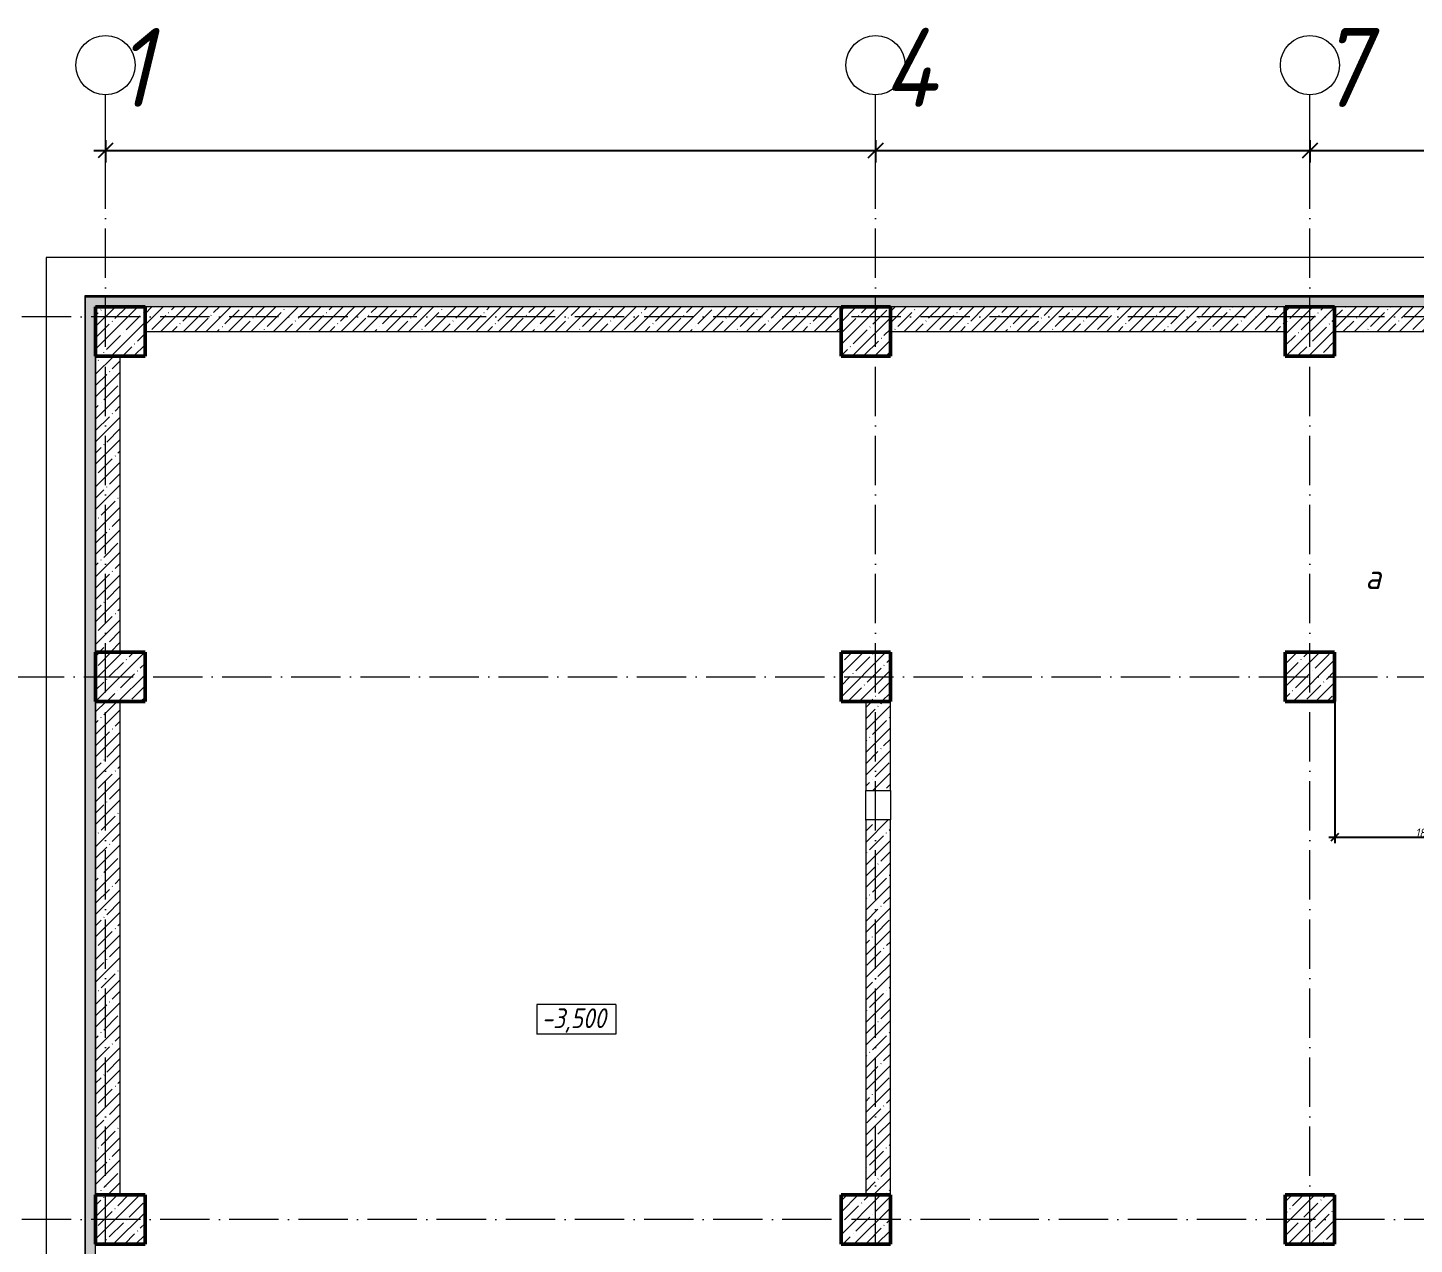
# Model space of a CAD drawing. Header units: millimetres. Extents: x -401725 to 250493, y 305116 to 802890.
# Drawn here: x -353889 to -339845, y 497247 to 509576 of the extents above; entities that cross this region are included whole.
import ezdxf

# ---------------------------------------------------------------- set-up
doc = ezdxf.new("R2010")
doc.units = ezdxf.units.MM
doc.linetypes.add('50_200_ШТРИХ_1Т_ш5_п1_п1_', pattern=[700, 500, -100, 0, -100])
for name, color, linetype, lineweight in [('A-____-____-DIMS', 7, 'Continuous', 9), ('A-____-NOTE-TEXT', 7, 'Continuous', 9), ('A-FLOR-____-OTLN', 7, 'Continuous', 9), ('A-WALL-____-MCUT', 7, 'Continuous', 13), ('A-WALL-____-MCUT-1', 7, 'Continuous', 9), ('A-WALL-____-MCUT-3', 7, 'Continuous', 9), ('A-WALL-____-OTLN', 7, 'Continuous', 9), ('A-WALL-____-PATT-1', 7, 'Continuous', 9), ('A-WALL-FNSH-MCUT-1', 7, 'Continuous', 9), ('G-____-____-DIMS', 7, 'Continuous', 9), ('S-COLS-____-MCUT', 7, 'Continuous', 50), ('S-COLS-____-OTLN', 7, 'Continuous', 9), ('S-GRID-____-IDEN', 7, 'Continuous', 9), ('S-GRID-____-OTLN-1', 7, '50_200_ШТРИХ_1Т_ш5_п1_п1_', 9)]:
    doc.layers.add(name, color=color, linetype=linetype, lineweight=lineweight)
doc.styles.add('ISOCPEUR_I', font='isocpeui.ttf', dxfattribs={"width": 0.9, "height": 2.5})
doc.styles.add('ISOCPEUR_I_2', font='isocpeui.ttf', dxfattribs={"width": 0.85, "height": 2.3})
doc.styles.add('ISOCPEUR_I_7', font='isocpeui.ttf', dxfattribs={"width": 0.9, "height": 90})
doc.dimstyles.new('ISO-1_8_0_9К_СРЕДНИЙ_Кладочные', dxfattribs={"dimscale": 304.8, "dimtxt": 89.638306, "dimasz": 0.246063, "dimexe": 0.19685, "dimexo": 0, "dimgap": 0, "dimtad": 1, "dimdec": 3, "dimrnd": 0.001, "dimdsep": 46, "dimtxsty": 'ISOCPEUR_I_7', "dimblk1": 'OBLIQUE', "dimblk2": 'OBLIQUE', "dimsah": 1, "dimcen": 0.09, "dimdle": 0.19685, "dimazin": 0, "dimtfac": 1, "dimtdec": 4, "dimtix": 1, "dimtmove": 2, "dimatfit": 3, "dimfxl": 1, "dimtvp": 1, "dimtolj": 1, "dimtzin": 0, "dimarcsym": 2})
doc.dimstyles.new('ISO-2_5_0_9К_БОЛЬШОЙ_ОСИ', dxfattribs={"dimscale": 304.8, "dimtxt": 248.995294, "dimasz": 0.492126, "dimexe": 0.393701, "dimexo": 0, "dimgap": 0, "dimtad": 1, "dimdec": 0, "dimzin": 0, "dimdsep": 46, "dimtxsty": 'ISOCPEUR_I', "dimblk1": 'OBLIQUE', "dimblk2": 'OBLIQUE', "dimsah": 1, "dimcen": 0.09, "dimdle": 0.393701, "dimazin": 0, "dimtfac": 1, "dimtdec": 4, "dimtix": 1, "dimtmove": 0, "dimatfit": 3, "dimfxl": 1, "dimtvp": 1, "dimtolj": 1, "dimtzin": 0, "dimarcsym": 2})
pattern_1 = [(45, (-350751.34, 459015.94), (-114.04925, 114.04925), []), (45, (-350637.3, 459015.94), (-114.04925, 114.04925), [201.612, -40.322, 3.353, -36.97])]
pattern_2 = [(0, (-350751.34, 459015.94), (120.968, 69.841), [80.645, -161.29]), (120, (-350751.34, 459015.94), (-120.96808, 69.84086), [80.645, -161.29]), (60, (-350751.34, 459015.94), (-8e-05, 139.68186), [0, -161.29, 80.645, 0])]

# ---------------------------------------------------------------- blocks, each defined once
blk = doc.blocks.new('BSC_Колонна _Прямоугольная - 500х500-V6-АР1_Кладочный план подвала в осях 1-64_А-ГГ')
at = {"layer": 'S-COLS-____-OTLN'}
h = blk.add_hatch(dxfattribs=at)
h.set_pattern_fill('FP_13', color=256, style=0, pattern_type=2)
h.set_pattern_definition([(45, (-9850, -43981.04), (-114.04925, 114.04925), []), (45, (-9735.95, -43981.04), (-114.04925, 114.04925), [201.613, -40.323, 3.353, -36.97])])
h.paths.add_polyline_path([(-250, -250), (250, -250), (250, 250), (-250, 250)], flags=0)
at = {"layer": 'S-COLS-____-MCUT'}
for p, q in [((250, 250), (-250, 250)), ((-250, 250), (-250, -250)), ((250, -250), (250, 250)), ((-250, -250), (250, -250))]:
    blk.add_line(p, q, dxfattribs=at)
blk = doc.blocks.new('BSC_Колонна _Прямоугольная - 500х500-V46-АР1_Кладочный план подвала в осях 1-64_А-ГГ')
at = {"layer": 'S-COLS-____-OTLN'}
h = blk.add_hatch(dxfattribs=at)
h.set_pattern_fill('FP_57', color=256, style=0, pattern_type=2)
h.set_pattern_definition([(45, (2200, -47481.04), (-114.04925, 114.04925), []), (45, (2314.05, -47481.04), (-114.04925, 114.04925), [201.613, -40.323, 3.353, -36.97])])
h.paths.add_polyline_path([(-250, -250), (250, -250), (250, 250), (-250, 250)], flags=0)
at = {"layer": 'S-COLS-____-MCUT'}
for p, q in [((250, 250), (-250, 250)), ((-250, 250), (-250, -250)), ((250, -250), (250, 250)), ((-250, -250), (250, -250))]:
    blk.add_line(p, q, dxfattribs=at)
blk = doc.blocks.new('BSC_Колонна _Прямоугольная - 500х500-V47-АР1_Кладочный план подвала в осях 1-64_А-ГГ')
at = {"layer": 'S-COLS-____-OTLN'}
h = blk.add_hatch(dxfattribs=at)
h.set_pattern_fill('FP_58', color=256, style=0, pattern_type=2)
h.set_pattern_definition([(45, (-5350, -47481.04), (-114.04925, 114.04925), []), (45, (-5235.95, -47481.04), (-114.04925, 114.04925), [201.613, -40.323, 3.353, -36.97])])
h.paths.add_polyline_path([(-250, -250), (250, -250), (250, 250), (-250, 250)], flags=0)
at = {"layer": 'S-COLS-____-MCUT'}
for p, q in [((250, 250), (-250, 250)), ((-250, 250), (-250, -250)), ((250, -250), (250, 250)), ((-250, -250), (250, -250))]:
    blk.add_line(p, q, dxfattribs=at)
blk = doc.blocks.new('BSC_Колонна _Прямоугольная - 500х500-V56-АР1_Кладочный план подвала в осях 1-64_А-ГГ')
at = {"layer": 'S-COLS-____-OTLN'}
h = blk.add_hatch(dxfattribs=at)
h.set_pattern_fill('FP_67', color=256, style=0, pattern_type=2)
h.set_pattern_definition([(45, (2200, -43981.04), (-114.04925, 114.04925), []), (45, (2314.05, -43981.04), (-114.04925, 114.04925), [201.613, -40.323, 3.353, -36.97])])
h.paths.add_polyline_path([(-250, -250), (250, -250), (250, 250), (-250, 250)], flags=0)
at = {"layer": 'S-COLS-____-MCUT'}
for p, q in [((250, 250), (-250, 250)), ((-250, 250), (-250, -250)), ((250, -250), (250, 250)), ((-250, -250), (250, -250))]:
    blk.add_line(p, q, dxfattribs=at)
blk = doc.blocks.new('BSC_Колонна _Прямоугольная - 500х500-V57-АР1_Кладочный план подвала в осях 1-64_А-ГГ')
at = {"layer": 'S-COLS-____-OTLN'}
h = blk.add_hatch(dxfattribs=at)
h.set_pattern_fill('FP_68', color=256, style=0, pattern_type=2)
h.set_pattern_definition([(45, (-5350, -43981.04), (-114.04925, 114.04925), []), (45, (-5235.95, -43981.04), (-114.04925, 114.04925), [201.613, -40.323, 3.353, -36.97])])
h.paths.add_polyline_path([(-250, -250), (250, -250), (250, 250), (-250, 250), (-250, -78)], flags=0)
at = {"layer": 'S-COLS-____-MCUT'}
for p, q in [((250, 250), (-250, 250)), ((-250, 250), (-250, -250)), ((250, -250), (250, 250)), ((-250, -250), (250, -250))]:
    blk.add_line(p, q, dxfattribs=at)
blk = doc.blocks.new('BSC_Колонна _Прямоугольная - 500х500-V79-АР1_Кладочный план подвала в осях 1-64_А-ГГ')
at = {"layer": 'S-COLS-____-OTLN'}
h = blk.add_hatch(dxfattribs=at)
h.set_pattern_fill('FP_90', color=256, style=0, pattern_type=2)
h.set_pattern_definition([(45, (-9850, -47481.04), (-114.04925, 114.04925), []), (45, (-9735.95, -47481.04), (-114.04925, 114.04925), [201.613, -40.323, 3.353, -36.97])])
h.paths.add_polyline_path([(-250, -250), (250, -250), (250, 250), (-250, 250)], flags=0)
at = {"layer": 'S-COLS-____-MCUT'}
for p, q in [((250, 250), (-250, 250)), ((-250, 250), (-250, -250)), ((250, -250), (250, 250)), ((-250, -250), (250, -250))]:
    blk.add_line(p, q, dxfattribs=at)
blk = doc.blocks.new('BSC_Колонна _Прямоугольная - 500х500-V80-АР1_Кладочный план подвала в осях 1-64_А-ГГ')
at = {"layer": 'S-COLS-____-OTLN'}
h = blk.add_hatch(dxfattribs=at)
h.set_pattern_fill('FP_92', color=256, style=0, pattern_type=2)
h.set_pattern_definition([(45, (-9850, -38481.04), (-114.04925, 114.04925), []), (45, (-9735.95, -38481.04), (-114.04925, 114.04925), [201.613, -40.323, 3.353, -36.97])])
h.paths.add_polyline_path([(-250, -250), (250, -250), (250, 250), (-250, 250)], flags=0)
at = {"layer": 'S-COLS-____-MCUT'}
for p, q in [((250, 250), (-250, 250)), ((-250, 250), (-250, -250)), ((250, -250), (250, 250)), ((-250, -250), (250, -250))]:
    blk.add_line(p, q, dxfattribs=at)
blk = doc.blocks.new('BSC_Колонна _Прямоугольная - 500х500-V109-АР1_Кладочный план подвала в осях 1-64_А-ГГ')
at = {"layer": 'S-COLS-____-OTLN'}
h = blk.add_hatch(dxfattribs=at)
h.set_pattern_fill('FP_121', color=256, style=0, pattern_type=2)
h.set_pattern_definition([(45, (2200, -38481.04), (-114.04925, 114.04925), []), (45, (2314.05, -38481.04), (-114.04925, 114.04925), [201.613, -40.323, 3.353, -36.97])])
h.paths.add_polyline_path([(-250, -250), (250, -250), (250, 250), (-250, 250)], flags=0)
at = {"layer": 'S-COLS-____-MCUT'}
for p, q in [((250, 250), (-250, 250)), ((-250, 250), (-250, -250)), ((250, -250), (250, 250)), ((-250, -250), (250, -250))]:
    blk.add_line(p, q, dxfattribs=at)
blk = doc.blocks.new('BSC_Колонна _Прямоугольная - 500х500-V110-АР1_Кладочный план подвала в осях 1-64_А-ГГ')
at = {"layer": 'S-COLS-____-OTLN'}
h = blk.add_hatch(dxfattribs=at)
h.set_pattern_fill('FP_122', color=256, style=0, pattern_type=2)
h.set_pattern_definition([(45, (-5350, -38481.04), (-114.04925, 114.04925), []), (45, (-5235.95, -38481.04), (-114.04925, 114.04925), [201.613, -40.323, 3.353, -36.97])])
h.paths.add_polyline_path([(-250, -250), (250, -250), (250, 250), (-250, 250)], flags=0)
at = {"layer": 'S-COLS-____-MCUT'}
for p, q in [((250, 250), (-250, 250)), ((-250, 250), (-250, -250)), ((250, -250), (250, 250)), ((-250, -250), (250, -250))]:
    blk.add_line(p, q, dxfattribs=at)
blk = doc.blocks.new('Ось сетки - Круг_Ø6_00__ISO-2_5_0_9K_-25732049-АР1_Кладочный план подвала в осях 1-64_А-ГГ')
at = {"layer": 'S-GRID-____-IDEN'}
blk.add_circle((0, 0), 3, dxfattribs=at)
blk = doc.blocks.new('_Oblique')
at = {"color": 0, "linetype": 'ByBlock', "lineweight": -2}
blk.add_line((-0.5, -0.5), (0.5, 0.5), dxfattribs=at)
blk = doc.blocks.new('*D8179')
at = {"layer": 'A-____-____-DIMS', "color": 0, "lineweight": -2, "transparency": 16777216}
for p, q in [((-353101, 508437), (-353101, 508211)), ((-345301, 508437), (-345301, 508211)), ((-353221, 508331), (-345181, 508331))]:
    blk.add_line(p, q, dxfattribs=at)
at = {"layer": 'Defpoints', "color": 0, "transparency": 16777216}
for p in [(-353101, 508437), (-345301, 508437), (-345301, 508331)]:
    blk.add_point(p, dxfattribs=at)
at = {"layer": 'A-____-____-DIMS', "color": 0, "lineweight": -2, "transparency": 16777216, "xscale": 150, "yscale": 150, "zscale": 150, "rotation": 180}
blk.add_blockref('_Oblique', (-353101, 508331), dxfattribs=at)
at = {"layer": 'A-____-____-DIMS', "color": 0, "lineweight": -2, "transparency": 16777216, "xscale": 150, "yscale": 150, "zscale": 150}
blk.add_blockref('_Oblique', (-345301, 508331), dxfattribs=at)
at = {"layer": 'A-____-____-DIMS', "color": 0, "transparency": 16777216, "insert": (-349201, 508332), "char_height": 2.5, "width": 758.48, "attachment_point": 5, "style": 'ISOCPEUR_I'}
blk.add_mtext('\\A1;7800', dxfattribs=at)
blk = doc.blocks.new('*D8180')
at = {"layer": 'A-____-____-DIMS', "color": 0, "lineweight": -2, "transparency": 16777216}
for p, q in [((-345301, 508437), (-345301, 508211)), ((-340901, 508437), (-340901, 508211)), ((-345421, 508331), (-340781, 508331))]:
    blk.add_line(p, q, dxfattribs=at)
at = {"layer": 'Defpoints', "color": 0, "transparency": 16777216}
for p in [(-345301, 508437), (-340901, 508437), (-340901, 508331)]:
    blk.add_point(p, dxfattribs=at)
at = {"layer": 'A-____-____-DIMS', "color": 0, "lineweight": -2, "transparency": 16777216, "xscale": 150, "yscale": 150, "zscale": 150, "rotation": 180}
blk.add_blockref('_Oblique', (-345301, 508331), dxfattribs=at)
at = {"layer": 'A-____-____-DIMS', "color": 0, "lineweight": -2, "transparency": 16777216, "xscale": 150, "yscale": 150, "zscale": 150}
blk.add_blockref('_Oblique', (-340901, 508331), dxfattribs=at)
at = {"layer": 'A-____-____-DIMS', "color": 0, "transparency": 16777216, "insert": (-343101, 508332), "char_height": 2.5, "width": 804.45, "attachment_point": 5, "style": 'ISOCPEUR_I'}
blk.add_mtext('\\A1;4400', dxfattribs=at)
blk = doc.blocks.new('*D8181')
at = {"layer": 'A-____-____-DIMS', "color": 0, "lineweight": -2, "transparency": 16777216}
for p, q in [((-340901, 508437), (-340901, 508211)), ((-336301, 508437), (-336301, 508211)), ((-341021, 508331), (-336181, 508331))]:
    blk.add_line(p, q, dxfattribs=at)
at = {"layer": 'Defpoints', "color": 0, "transparency": 16777216}
for p in [(-340901, 508437), (-336301, 508437), (-336301, 508331)]:
    blk.add_point(p, dxfattribs=at)
at = {"layer": 'A-____-____-DIMS', "color": 0, "lineweight": -2, "transparency": 16777216, "xscale": 150, "yscale": 150, "zscale": 150, "rotation": 180}
blk.add_blockref('_Oblique', (-340901, 508331), dxfattribs=at)
at = {"layer": 'A-____-____-DIMS', "color": 0, "lineweight": -2, "transparency": 16777216, "xscale": 150, "yscale": 150, "zscale": 150}
blk.add_blockref('_Oblique', (-336301, 508331), dxfattribs=at)
at = {"layer": 'A-____-____-DIMS', "color": 0, "transparency": 16777216, "insert": (-338601, 508332), "char_height": 2.5, "width": 781.46, "attachment_point": 5, "style": 'ISOCPEUR_I'}
blk.add_mtext('\\A1;4600', dxfattribs=at)
blk = doc.blocks.new('Высотные отметки - 9_5х3_5_h_-17668430-АР1_Кладочный план подвала в осях 1-64_А-ГГ')
at = {"layer": 'G-____-____-DIMS'}
for p, q in [((-4, 3), (-4, 0)), ((4, 3), (-4, 3)), ((4, 3), (4, 0)), ((4, 0), (-4, 0))]:
    blk.add_line(p, q, dxfattribs=at)
blk = doc.blocks.new('*D8248')
at = {"layer": 'A-____-____-DIMS', "color": 0, "lineweight": -2, "transparency": 16777216}
for p, q in [((-340651, 502747), (-340651, 501311)), ((-338801, 501847), (-338801, 501311)), ((-340711, 501371), (-338741, 501371))]:
    blk.add_line(p, q, dxfattribs=at)
at = {"layer": 'Defpoints', "color": 0, "transparency": 16777216}
for p in [(-340651, 502747), (-338801, 501847), (-338801, 501371)]:
    blk.add_point(p, dxfattribs=at)
at = {"layer": 'A-____-____-DIMS', "color": 0, "lineweight": -2, "transparency": 16777216, "xscale": 75, "yscale": 75, "zscale": 75, "rotation": 180}
blk.add_blockref('_Oblique', (-340651, 501371), dxfattribs=at)
at = {"layer": 'A-____-____-DIMS', "color": 0, "lineweight": -2, "transparency": 16777216, "xscale": 75, "yscale": 75, "zscale": 75}
blk.add_blockref('_Oblique', (-338801, 501371), dxfattribs=at)
at = {"layer": 'A-____-____-DIMS', "color": 0, "transparency": 16777216, "insert": (-339726, 501416), "char_height": 90, "width": 504.73, "attachment_point": 5, "style": 'ISOCPEUR_I_7'}
blk.add_mtext('\\A1;1850', dxfattribs=at)

msp = doc.modelspace()

# ---------------------------------------------------------------- hatches: boundary and pattern name
at = {"layer": 'A-WALL-____-PATT-1'}
h = msp.add_hatch(dxfattribs=at)
h.set_pattern_fill('FP_91', color=256, style=0, pattern_type=2)
h.set_pattern_definition(pattern_2)
h.paths.add_polyline_path([(-327201.3432, 506748.983), (-327199.3432, 506748.983), (-327199.3432, 506848.983), (-353303.3432, 506848.983), (-353303.3432, 506748.983), (-329556.6723, 506748.983)], flags=0)
h = msp.add_hatch(dxfattribs=at)
h.set_pattern_fill('FP_91', color=256, style=0, pattern_type=2)
h.set_pattern_definition(pattern_2)
h.paths.add_polyline_path([(-353203.3432, 456994.983), (-353203.3432, 506748.983), (-353303.3432, 506748.983), (-353303.3432, 456994.983)], flags=0)
h = msp.add_hatch(dxfattribs=at)
h.set_pattern_fill('FP_1', color=256, style=0, pattern_type=2)
h.set_pattern_definition(pattern_1)
h.paths.add_polyline_path([(-345651.3432, 506496.983), (-345651.3432, 506746.983), (-352701.3432, 506746.983), (-352701.3432, 506496.983), (-350766.7111, 506496.983)], flags=0)
h = msp.add_hatch(dxfattribs=at)
h.set_pattern_fill('FP_1', color=256, style=0, pattern_type=2)
h.set_pattern_definition(pattern_1)
h.paths.add_polyline_path([(-341151.3432, 506496.983), (-341151.3432, 506746.983), (-345151.3432, 506746.983), (-345151.3432, 506496.983), (-343696.6982, 506496.983)], flags=0)
h = msp.add_hatch(dxfattribs=at)
h.set_pattern_fill('FP_1', color=256, style=0, pattern_type=2)
h.set_pattern_definition(pattern_1)
h.paths.add_polyline_path([(-336651.3432, 506496.983), (-336651.3432, 506746.983), (-340651.3432, 506746.983), (-340651.3432, 506496.983)], flags=0)
h = msp.add_hatch(dxfattribs=at)
h.set_pattern_fill('FP_1', color=256, style=0, pattern_type=2)
h.set_pattern_definition(pattern_1)
h.paths.add_polyline_path([(-352951.3432, 503246.983), (-352951.3432, 506246.983), (-353201.3432, 506246.983), (-353201.3432, 503246.983)], flags=0)
h = msp.add_hatch(dxfattribs=at)
h.set_pattern_fill('FP_1', color=256, style=0, pattern_type=2)
h.set_pattern_definition(pattern_1)
h.paths.add_polyline_path([(-352951.3432, 497746.983), (-352951.3432, 502746.983), (-353201.3432, 502746.983), (-353201.3432, 497746.983)], flags=0)
h = msp.add_hatch(dxfattribs=at)
h.set_pattern_fill('FP_1', color=256, style=0, pattern_type=2)
h.set_pattern_definition(pattern_1)
h.paths.add_polyline_path([(-345151.3432, 497746.983), (-345151.3432, 501546.983), (-345401.3432, 501546.983), (-345401.3432, 497746.983)], flags=0)
h.paths.add_polyline_path([(-345401.3432, 501846.983), (-345151.3432, 501846.983), (-345151.3432, 502746.983), (-345401.3432, 502746.983)], flags=0)

# ---------------------------------------------------------------- linework, layer by layer
at = {"layer": 'A-FLOR-____-OTLN'}
for p, q in [((-326701.3432, 507246.983), (-353701.3432, 507246.983)), ((-353701.3432, 507246.983), (-353701.3432, 468546.983))]:
    msp.add_line(p, q, dxfattribs=at)
at = {"layer": 'A-WALL-____-MCUT'}
for p, q in [((-327091.3432, 506856.983), (-353311.3432, 506856.983)), ((-353311.3432, 506856.983), (-353311.3432, 456986.983)), ((-353303.3432, 506848.983), (-327099.3432, 506848.983)), ((-353303.3432, 456994.983), (-353303.3432, 506848.983))]:
    msp.add_line(p, q, dxfattribs=at)
at = {"layer": 'A-WALL-____-MCUT-1'}
for p, q in [((-345651.3432, 506746.983), (-352701.3432, 506746.983)), ((-341151.3432, 506746.983), (-345151.3432, 506746.983)), ((-336651.3432, 506746.983), (-340651.3432, 506746.983)), ((-352701.3432, 506496.983), (-345651.3432, 506496.983)), ((-345151.3432, 506496.983), (-341151.3432, 506496.983)), ((-340651.3432, 506496.983), (-336651.3432, 506496.983)), ((-353201.3432, 506246.983), (-353201.3432, 503246.983)), ((-352951.3432, 503246.983), (-352951.3432, 506246.983)), ((-353201.3432, 502746.983), (-353201.3432, 497746.983)), ((-352951.3432, 497746.983), (-352951.3432, 502746.983)), ((-345401.3432, 502746.983), (-345401.3432, 501846.983)), ((-345151.3432, 501846.983), (-345151.3432, 502746.983)), ((-345401.3432, 501846.983), (-345151.3432, 501846.983)), ((-345151.3432, 501546.983), (-345401.3432, 501546.983)), ((-345401.3432, 501546.983), (-345401.3432, 497746.983)), ((-345151.3432, 497746.983), (-345151.3432, 501546.983))]:
    msp.add_line(p, q, dxfattribs=at)
at = {"layer": 'A-WALL-____-MCUT-3'}
for p, q in [((-353203.3432, 506748.983), (-327199.3432, 506748.983)), ((-353203.3432, 457094.983), (-353203.3432, 506748.983))]:
    msp.add_line(p, q, dxfattribs=at)
at = {"layer": 'A-WALL-____-OTLN'}
for p, q in [((-345401.3432, 501546.983), (-345401.3432, 501846.983)), ((-345151.3432, 501846.983), (-345151.3432, 501546.983))]:
    msp.add_line(p, q, dxfattribs=at)
at = {"layer": 'A-WALL-FNSH-MCUT-1'}
for p, q in [((-345151.3432, 506746.983), (-345151.3432, 506746.983)), ((-353201.3432, 497246.6355), (-353201.3432, 497246.983))]:
    msp.add_line(p, q, dxfattribs=at)
at = {"layer": 'S-GRID-____-OTLN-1'}
for p, q in [((-353101.3432, 454533.3346), (-353101.3432, 508896.9006)), ((-345301.3432, 454533.3346), (-345301.3432, 508896.9006)), ((-340901.3432, 454533.3346), (-340901.3432, 508896.9006)), ((-324043.6041, 506646.983), (-355420.1134, 506646.983)), ((-355420.1134, 502996.983), (-324043.6041, 502996.983)), ((-324043.6041, 497496.983), (-355420.1134, 497496.983))]:
    msp.add_line(p, q, dxfattribs=at)

# ---------------------------------------------------------------- block references
at = {"layer": 'G-____-____-DIMS', "xscale": 99.99999999999993, "yscale": 99.99999999999993, "zscale": 99.99999999999993}
msp.add_blockref('Высотные отметки - 9_5х3_5_h_-17668430-АР1_Кладочный план подвала в осях 1-64_А-ГГ', (-348331.8729, 499376.3823), dxfattribs=at)
at = {"layer": 'S-COLS-____-OTLN'}
for name, p in [('BSC_Колонна _Прямоугольная - 500х500-V46-АР1_Кладочный план подвала в осях 1-64_А-ГГ', (-352951.3432, 506496.983)), ('BSC_Колонна _Прямоугольная - 500х500-V47-АР1_Кладочный план подвала в осях 1-64_А-ГГ', (-345401.3432, 506496.983)), ('BSC_Колонна _Прямоугольная - 500х500-V79-АР1_Кладочный план подвала в осях 1-64_А-ГГ', (-340901.3432, 506496.983)), ('BSC_Колонна _Прямоугольная - 500х500-V56-АР1_Кладочный план подвала в осях 1-64_А-ГГ', (-352951.3432, 502996.983)), ('BSC_Колонна _Прямоугольная - 500х500-V57-АР1_Кладочный план подвала в осях 1-64_А-ГГ', (-345401.3432, 502996.983)), ('BSC_Колонна _Прямоугольная - 500х500-V6-АР1_Кладочный план подвала в осях 1-64_А-ГГ', (-340901.3432, 502996.983)), ('BSC_Колонна _Прямоугольная - 500х500-V109-АР1_Кладочный план подвала в осях 1-64_А-ГГ', (-352951.3432, 497496.983)), ('BSC_Колонна _Прямоугольная - 500х500-V110-АР1_Кладочный план подвала в осях 1-64_А-ГГ', (-345401.3432, 497496.983)), ('BSC_Колонна _Прямоугольная - 500х500-V80-АР1_Кладочный план подвала в осях 1-64_А-ГГ', (-340901.3432, 497496.983))]:
    msp.add_blockref(name, p, dxfattribs=at)
at = {"layer": 'S-GRID-____-IDEN', "xscale": 99.99999999999993, "yscale": 99.99999999999993, "zscale": 99.99999999999993}
for p in [(-353101.3432, 509196.9006), (-345301.3432, 509196.9006), (-340901.3432, 509196.9006)]:
    msp.add_blockref('Ось сетки - Круг_Ø6_00__ISO-2_5_0_9K_-25732049-АР1_Кладочный план подвала в осях 1-64_А-ГГ', p, dxfattribs=at)

# ---------------------------------------------------------------- texts
at = {"layer": 'A-____-NOTE-TEXT', "insert": (-340341.61, 504136.7806), "char_height": 250, "width": 223.670813, "attachment_point": 1, "style": 'ISOCPEUR_I'}
msp.add_mtext('\\fISOCPEUR|b0|i1|c204|p34|;\\W.9;а', dxfattribs=at)
at = {"layer": 'G-____-____-DIMS', "insert": (-348682.4467, 499637.6735), "char_height": 200, "width": 841.377075, "attachment_point": 1, "line_spacing_factor": 1.149209, "style": 'ISOCPEUR_I_2'}
msp.add_mtext('-3,500', dxfattribs=at)
at = {"layer": 'S-GRID-____-IDEN', "char_height": 800, "attachment_point": 1, "style": 'ISOCPEUR_I'}
for s, insert, width in [('\\fISOCPEUR|b0|i1|c204|p34|;\\W.9;1', (-352997.5064, 509572.9289), 144.30375), ('\\fISOCPEUR|b0|i1|c204|p34|;\\W.9;4', (-345230.3564, 509572.9289), 223.670812), ('\\fISOCPEUR|b0|i1|c204|p34|;\\W.9;7', (-340821.3564, 509572.9289), 202.02525)]:
    msp.add_mtext(s, dxfattribs=dict(at, insert=insert, width=width))

# ---------------------------------------------------------------- dimensions: what is measured, and where the dimension line sits
at = {"layer": 'A-____-____-DIMS'}
for base, p1, p2, dimstyle, override, picture, middle in [((-345301.3432, 508330.7253), (-353101.3432, 508436.7913), (-345301.3432, 508436.7913), 'ISO-2_5_0_9К_БОЛЬШОЙ_ОСИ', {"dimtxt": 400, "dimpost": '<>', "dimfxl": 7800}, '*D8179', (-349201.3432, 508331.9914)), ((-340901.3432, 508330.7253), (-345301.3432, 508436.7913), (-340901.3432, 508436.7913), 'ISO-2_5_0_9К_БОЛЬШОЙ_ОСИ', {"dimtxt": 400, "dimpost": '<>', "dimfxl": 4400}, '*D8180', (-343101.3432, 508331.9753)), ((-336301.3432, 508330.7253), (-340901.3432, 508436.7913), (-336301.3432, 508436.7913), 'ISO-2_5_0_9К_БОЛЬШОЙ_ОСИ', {"dimtxt": 400, "dimpost": '<>', "dimfxl": 4600}, '*D8181', (-338601.3432, 508331.9753)), ((-338801.3432, 501370.7336), (-340651.3432, 502746.983), (-338801.3432, 501846.983), 'ISO-1_8_0_9К_СРЕДНИЙ_Кладочные', {"dimtxt": 400, "dimpost": '<>', "dimfxl": 2057.304061}, '*D8248', (-339726.3432, 501415.7336))]:
    dim = msp.add_linear_dim(base=base, p1=p1, p2=p2, dimstyle=dimstyle, override=override, dxfattribs=at)
    dim.commit()
    dim.dimension.update_dxf_attribs({"geometry": picture, "text_midpoint": middle})

doc.saveas('drawing.dxf')
